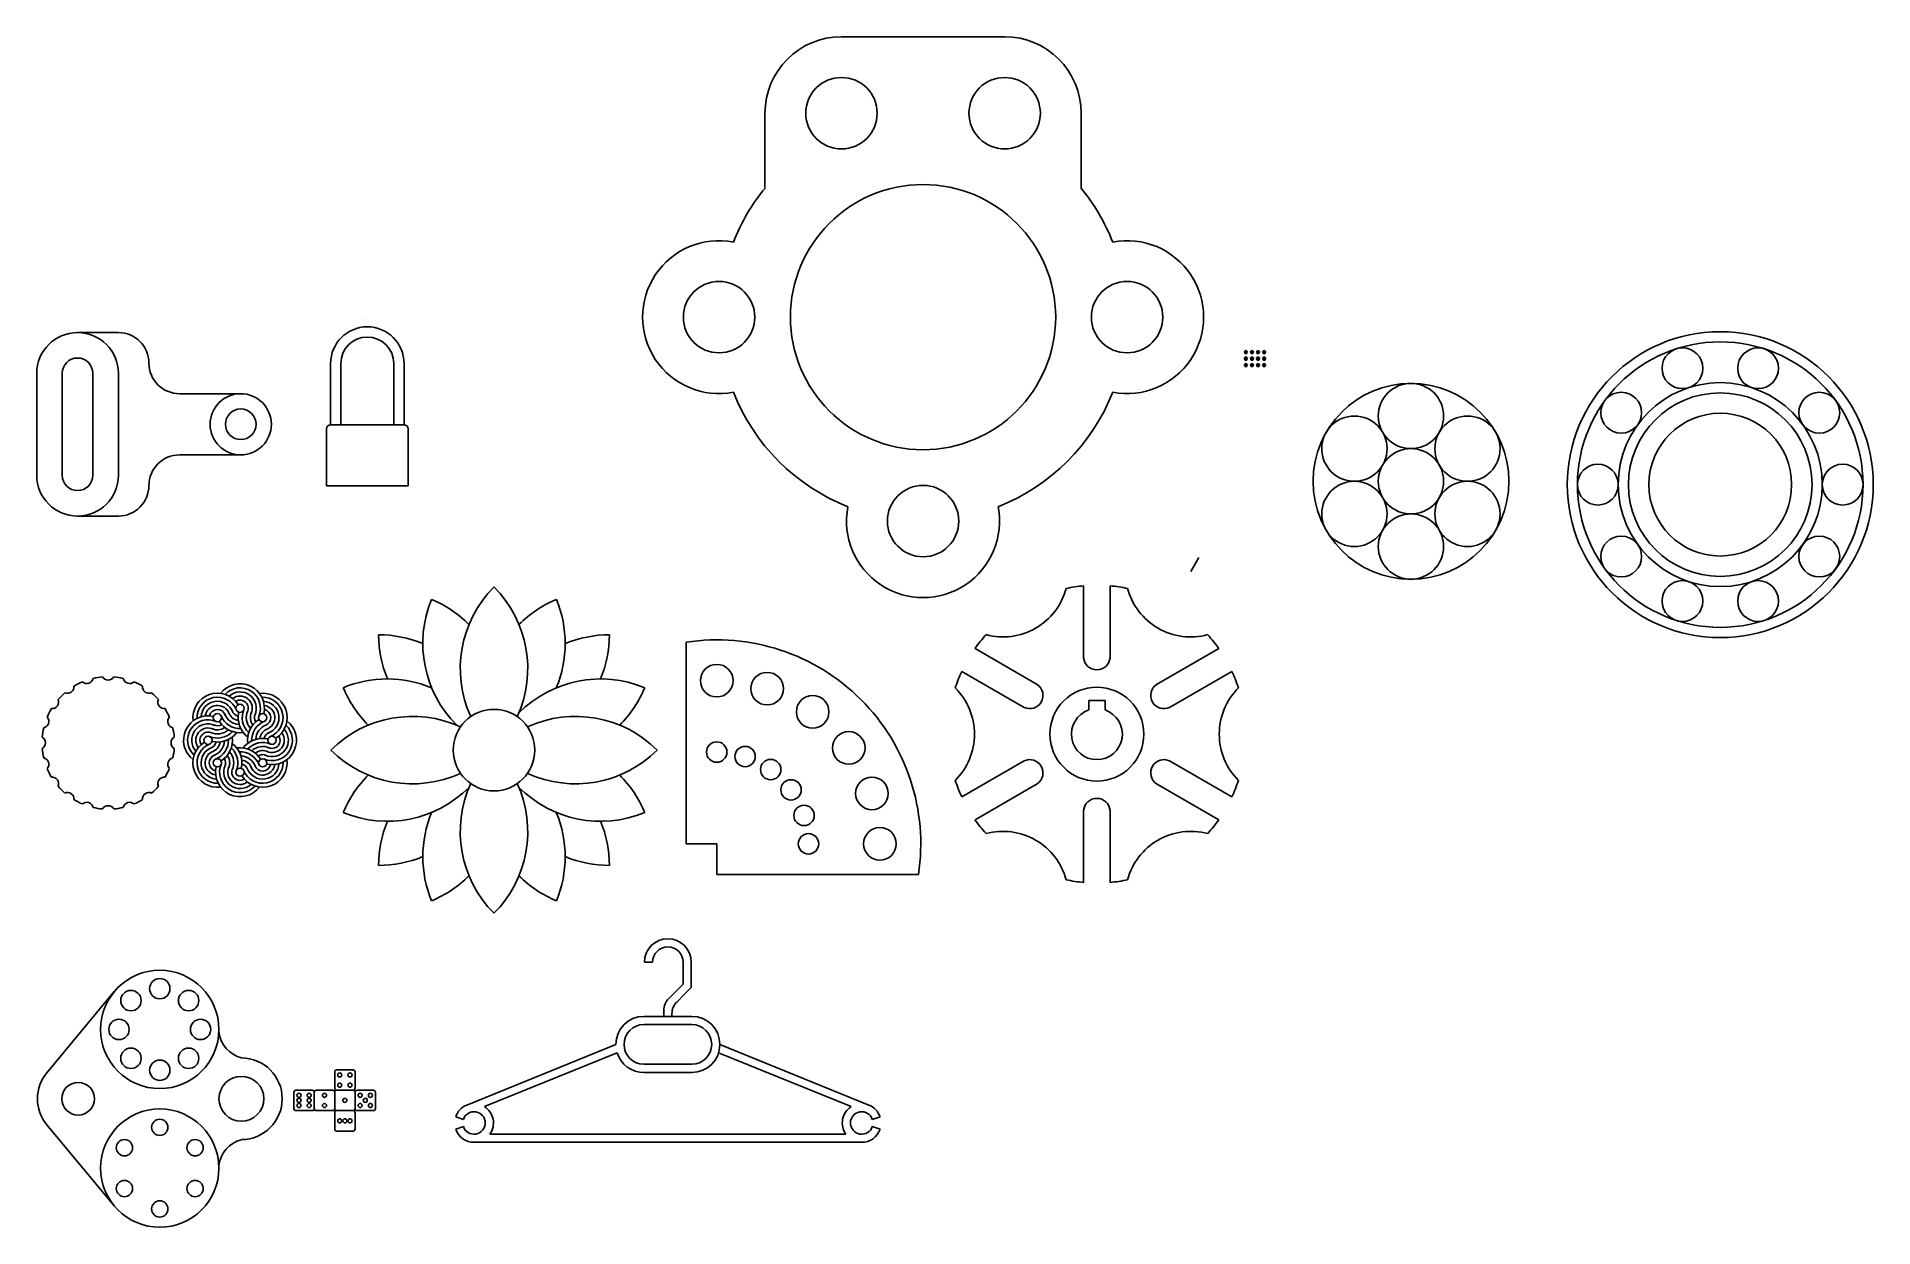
# Model space of a CAD drawing. Header units: millimetres. Extents: x 3080 to 3980, y 1210 to 1793.
import ezdxf

# ---------------------------------------------------------------- set-up
doc = ezdxf.new("R2010")
doc.units = ezdxf.units.MM
doc.layers.add('도면층1', color=81, linetype='Continuous', plot=False)
doc.layers.add('도면층2', color=10, linetype='Continuous')

msp = doc.modelspace()

# ---------------------------------------------------------------- linework, layer by layer
for p, q in [((3514.3, 1793.46), (3474.3, 1793.46)), ((3474.3, 1793.46), (3554.3, 1793.46)), ((3436.8, 1755.96), (3436.8, 1719.59)), ((3591.8, 1755.96), (3591.8, 1719.59)), ((3099.85, 1648.42), (3119.85, 1648.42)), ((3223.89, 1603.22), (3223.89, 1633.22)), ((3228.89, 1603.22), (3228.89, 1633.22)), ((3254.89, 1603.22), (3254.89, 1633.22)), ((3259.89, 1603.22), (3259.89, 1633.22)), ((3079.85, 1628.42), (3079.85, 1578.42)), ((3092.35, 1628.42), (3092.35, 1578.42)), ((3107.35, 1628.42), (3107.35, 1578.42)), ((3119.85, 1628.42), (3119.85, 1578.42)), ((3179.85, 1618.42), (3149.85, 1618.42)), ((3259.89, 1603.22), (3223.89, 1603.22)), ((3221.89, 1601.22), (3221.89, 1573.22)), ((3261.89, 1573.22), (3261.89, 1601.22)), ((3179.85, 1588.42), (3149.85, 1588.42)), ((3134.85, 1573.42), (3134.85, 1573.42)), ((3221.89, 1573.22), (3261.89, 1573.22)), ((3099.85, 1558.42), (3119.85, 1558.42)), ((3593.02, 1488.94), (3593.02, 1524.2)), ((3605.97, 1488.94), (3605.97, 1524.2)), ((3398.16, 1397.71), (3398.16, 1496.58)), ((3570.31, 1475.82), (3539.76, 1493.46)), ((3628.68, 1475.82), (3659.23, 1493.46)), ((3563.83, 1464.6), (3533.29, 1482.24)), ((3635.16, 1464.6), (3665.7, 1482.24)), ((3595.49, 1463.99), (3595.49, 1467.99)), ((3595.49, 1467.99), (3603.49, 1467.99)), ((3603.49, 1467.99), (3603.49, 1463.33)), ((3595.49, 1463.33), (3595.49, 1463.99)), ((3563.83, 1438.38), (3533.29, 1420.74)), ((3635.16, 1438.38), (3665.7, 1420.74)), ((3570.31, 1427.16), (3539.76, 1409.53)), ((3628.68, 1427.16), (3659.23, 1409.53)), ((3593.02, 1414.05), (3593.02, 1378.78)), ((3605.97, 1414.05), (3605.97, 1378.78)), ((3398.16, 1397.71), (3413.16, 1397.71)), ((3413.16, 1397.71), (3413.16, 1382.71)), ((3413.16, 1382.71), (3512.03, 1382.71)), ((3381.71, 1339.66), (3377.71, 1339.66)), ((3396.71, 1339.66), (3396.71, 1328.92)), ((3400.71, 1339.66), (3400.71, 1332.92)), ((3400.71, 1332.92), (3400.71, 1327.26)), ((3084.8, 1285.48), (3117.88, 1325.23)), ((3389.55, 1321.76), (3394.86, 1327.08)), ((3393.55, 1320.11), (3397.69, 1324.25)), ((3394.86, 1327.08), (3396.71, 1328.92)), ((3397.69, 1324.25), (3400.71, 1327.26)), ((3387.21, 1313.09), (3387.21, 1316.11)), ((3391.21, 1313.09), (3391.21, 1314.45)), ((3377.46, 1313.09), (3400.96, 1313.09)), ((3377.46, 1309.09), (3400.96, 1309.09)), ((3363.71, 1299.34), (3290.63, 1269.64)), ((3414.71, 1299.34), (3487.78, 1269.64)), ((3364.32, 1295.28), (3299.31, 1268.85)), ((3377.46, 1289.59), (3400.96, 1289.59)), ((3414.09, 1295.28), (3479.1, 1268.85)), ((3225.89, 1285.88), (3225.89, 1277.88)), ((3234.89, 1286.88), (3226.89, 1286.88)), ((3235.89, 1277.88), (3235.89, 1285.88)), ((3377.46, 1285.59), (3400.96, 1285.59)), ((3205.89, 1267.88), (3205.89, 1275.88)), ((3206.89, 1276.88), (3214.89, 1276.88)), ((3215.89, 1275.88), (3215.89, 1267.88)), ((3224.89, 1276.88), (3216.89, 1276.88)), ((3225.89, 1267.88), (3225.89, 1275.88)), ((3226.89, 1276.88), (3234.89, 1276.88)), ((3235.89, 1275.88), (3235.89, 1267.88)), ((3244.89, 1276.88), (3236.89, 1276.88)), ((3245.89, 1267.88), (3245.89, 1275.88)), ((3214.89, 1266.88), (3206.89, 1266.88)), ((3216.89, 1266.88), (3224.89, 1266.88)), ((3225.89, 1257.88), (3225.89, 1265.88)), ((3234.89, 1266.88), (3226.89, 1266.88)), ((3235.89, 1265.88), (3235.89, 1257.88)), ((3236.89, 1266.88), (3244.89, 1266.88)), ((3285.2, 1263.86), (3288.99, 1262.59)), ((3489.42, 1262.59), (3493.21, 1263.86)), ((3084.8, 1259.89), (3117.88, 1220.14)), ((3234.89, 1256.88), (3226.89, 1256.88)), ((3285.2, 1257.83), (3288.99, 1259.1)), ((3294.21, 1251.34), (3484.21, 1251.34)), ((3301.95, 1255.34), (3476.46, 1255.34)), ((3489.42, 1259.1), (3493.21, 1257.83))]:
    msp.add_line(p, q)
for centre, radius in [((3474.3, 1755.96), 17.5), ((3554.3, 1755.96), 17.5), ((3514.3, 1655.96), 65), ((3414.3, 1655.96), 17.5), ((3614.3, 1655.96), 17.5), ((3905.06, 1573.83), 75), ((3905.06, 1573.83), 70), ((3886.52, 1630.89), 10), ((3923.6, 1630.89), 10), ((3753.44, 1575.47), 48), ((3753.44, 1607.47), 16), ((3905.06, 1573.83), 50), ((3179.85, 1603.42), 15), ((3856.52, 1609.09), 10), ((3905.06, 1573.83), 45), ((3953.6, 1609.09), 10), ((3179.85, 1603.42), 7.5), ((3725.73, 1591.47), 16), ((3781.16, 1591.47), 16), ((3905.06, 1573.83), 35), ((3753.44, 1575.47), 16), ((3725.73, 1559.47), 16), ((3781.16, 1559.47), 16), ((3845.06, 1573.83), 10), ((3965.06, 1573.83), 10), ((3514.3, 1555.96), 17.5), ((3753.44, 1543.47), 16), ((3856.52, 1538.56), 10), ((3953.6, 1538.56), 10), ((3886.52, 1516.76), 10), ((3923.6, 1516.76), 10), ((3413.16, 1477.71), 8), ((3437.88, 1473.79), 8), ((3460.19, 1462.43), 8), ((3599.49, 1451.49), 23), ((3168.42, 1459.59), 2.01), ((3179.5, 1464.18), 2.01), ((3190.59, 1459.59), 2.01), ((3303.98, 1443.65), 20), ((3163.82, 1448.5), 2.01), ((3195.18, 1448.5), 2.01), ((3477.88, 1444.73), 8), ((3413.16, 1442.71), 5), ((3427.07, 1440.51), 5), ((3168.42, 1437.42), 2.01), ((3179.5, 1432.82), 2.01), ((3190.59, 1437.42), 2.01), ((3439.61, 1434.12), 5), ((3449.57, 1424.16), 5), ((3489.25, 1422.43), 8), ((3455.96, 1411.62), 5), ((3493.16, 1397.71), 8), ((3458.16, 1397.71), 5), ((3140.17, 1306.69), 29), ((3126.03, 1320.83), 5), ((3140.17, 1326.69), 5), ((3154.31, 1320.83), 5), ((3120.17, 1306.69), 5), ((3160.17, 1306.69), 5), ((3126.03, 1292.54), 5), ((3154.31, 1292.54), 5), ((3140.17, 1286.69), 5), ((3100.17, 1272.69), 8), ((3100.17, 1272.69), 8), ((3180.17, 1272.69), 11), ((3180.17, 1272.69), 11), ((3228.39, 1284.38), 1), ((3228.39, 1279.38), 1), ((3233.39, 1284.38), 1), ((3233.39, 1279.38), 1), ((3208.39, 1274.38), 1), ((3208.39, 1271.88), 1), ((3208.39, 1269.38), 1), ((3213.39, 1274.38), 1), ((3213.39, 1271.88), 1), ((3213.39, 1269.38), 1), ((3220.89, 1274.38), 1), ((3220.89, 1269.38), 1), ((3230.89, 1271.88), 1), ((3238.39, 1274.38), 1), ((3238.39, 1269.38), 1), ((3240.89, 1271.88), 1), ((3243.39, 1274.38), 1), ((3243.39, 1269.38), 1), ((3140.17, 1238.69), 29), ((3140.17, 1258.69), 4), ((3228.39, 1261.88), 1), ((3230.89, 1261.88), 1), ((3233.39, 1261.88), 1), ((3122.85, 1248.69), 4), ((3157.49, 1248.69), 4), ((3122.85, 1228.69), 4), ((3157.49, 1228.69), 4), ((3140.17, 1218.69), 4)]:
    msp.add_circle(centre, radius)
for centre, radius, start, end in [((3474.3, 1755.96), 37.5, 90, 180), ((3554.3, 1755.96), 37.5, 0, 90), ((3514.3, 1655.96), 100, 140.61228, 158.38615), ((3514.3, 1655.96), 100, 21.61385, 39.38772), ((3414.3, 1655.96), 37.5, 79.19308, 280.80692), ((3614.3, 1655.96), 37.5, 259.19308, 100.80692), ((3099.85, 1628.42), 20, 0, 180), ((3119.85, 1633.42), 15, 0, 90), ((3241.89, 1633.22), 18, 0, 180), ((3241.89, 1633.22), 13, 0, 180), ((3672.57, 1639.92), 1.12, 213.43495, 266.56505), ((3671.57, 1638.19), 1.12, 33.43495, 86.56505), ((3671.57, 1639.42), 1.12, 273.43495, 326.56505), ((3672.57, 1637.69), 1.12, 93.43495, 146.56505), ((3673.5, 1639.3), 1.12, 153.43495, 206.56505), ((3673.5, 1638.3), 1.12, 153.43495, 206.56505), ((3671.5, 1639.3), 1.12, 333.43495, 26.56505), ((3673.43, 1638.19), 1.12, 93.43495, 146.56505), ((3672.43, 1639.92), 1.12, 273.43495, 326.56505), ((3671.5, 1638.3), 1.12, 333.43495, 26.56505), ((3672.43, 1637.69), 1.12, 33.43495, 86.56505), ((3673.43, 1639.42), 1.12, 213.43495, 266.56505), ((3675.57, 1639.92), 1.12, 213.43495, 266.56505), ((3674.57, 1638.19), 1.12, 33.43495, 86.56505), ((3674.57, 1639.42), 1.12, 273.43495, 326.56505), ((3675.57, 1637.69), 1.12, 93.43495, 146.56505), ((3676.5, 1639.3), 1.12, 153.43495, 206.56505), ((3676.5, 1638.3), 1.12, 153.43495, 206.56505), ((3674.5, 1639.3), 1.12, 333.43495, 26.56505), ((3676.43, 1638.19), 1.12, 93.43495, 146.56505), ((3675.43, 1639.92), 1.12, 273.43495, 326.56505), ((3674.5, 1638.3), 1.12, 333.43495, 26.56505), ((3675.43, 1637.69), 1.12, 33.43495, 86.56505), ((3676.43, 1639.42), 1.12, 213.43495, 266.56505), ((3678.57, 1639.92), 1.12, 213.43495, 266.56505), ((3677.57, 1638.19), 1.12, 33.43495, 86.56505), ((3677.57, 1639.42), 1.12, 273.43495, 326.56505), ((3678.57, 1637.69), 1.12, 93.43495, 146.56505), ((3679.5, 1639.3), 1.12, 153.43495, 206.56505), ((3679.5, 1638.3), 1.12, 153.43495, 206.56505), ((3677.5, 1639.3), 1.12, 333.43495, 26.56505), ((3679.43, 1638.19), 1.12, 93.43495, 146.56505), ((3678.43, 1639.92), 1.12, 273.43495, 326.56505), ((3677.5, 1638.3), 1.12, 333.43495, 26.56505), ((3678.43, 1637.69), 1.12, 33.43495, 86.56505), ((3679.43, 1639.42), 1.12, 213.43495, 266.56505), ((3681.57, 1639.92), 1.12, 213.43495, 266.56505), ((3680.57, 1638.19), 1.12, 33.43495, 86.56505), ((3680.57, 1639.42), 1.12, 273.43495, 326.56505), ((3681.57, 1637.69), 1.12, 93.43495, 146.56505), ((3682.5, 1639.3), 1.12, 153.43495, 206.56505), ((3682.5, 1638.3), 1.12, 153.43495, 206.56505), ((3680.5, 1639.3), 1.12, 333.43495, 26.56505), ((3682.43, 1638.19), 1.12, 93.43495, 146.56505), ((3681.43, 1639.92), 1.12, 273.43495, 326.56505), ((3680.5, 1638.3), 1.12, 333.43495, 26.56505), ((3681.43, 1637.69), 1.12, 33.43495, 86.56505), ((3682.43, 1639.42), 1.12, 213.43495, 266.56505), ((3099.85, 1628.42), 7.5, 0, 180), ((3149.85, 1633.42), 15, 180, 270), ((3672.57, 1636.72), 1.12, 213.43495, 266.56505), ((3671.57, 1634.99), 1.12, 33.43495, 86.56505), ((3671.57, 1636.22), 1.12, 273.43495, 326.56505), ((3672.57, 1634.49), 1.12, 93.43495, 146.56505), ((3672.57, 1633.52), 1.12, 213.43495, 266.56505), ((3671.57, 1631.79), 1.12, 33.43495, 86.56505), ((3671.57, 1633.02), 1.12, 273.43495, 326.56505), ((3672.57, 1631.29), 1.12, 93.43495, 146.56505), ((3673.5, 1636.1), 1.12, 153.43495, 206.56505), ((3673.5, 1635.1), 1.12, 153.43495, 206.56505), ((3673.5, 1632.9), 1.12, 153.43495, 206.56505), ((3673.5, 1631.9), 1.12, 153.43495, 206.56505), ((3671.5, 1636.1), 1.12, 333.43495, 26.56505), ((3673.43, 1634.99), 1.12, 93.43495, 146.56505), ((3672.43, 1636.72), 1.12, 273.43495, 326.56505), ((3671.5, 1635.1), 1.12, 333.43495, 26.56505), ((3672.43, 1634.49), 1.12, 33.43495, 86.56505), ((3673.43, 1636.22), 1.12, 213.43495, 266.56505), ((3671.5, 1632.9), 1.12, 333.43495, 26.56505), ((3673.43, 1631.79), 1.12, 93.43495, 146.56505), ((3672.43, 1633.52), 1.12, 273.43495, 326.56505), ((3671.5, 1631.9), 1.12, 333.43495, 26.56505), ((3672.43, 1631.29), 1.12, 33.43495, 86.56505), ((3673.43, 1633.02), 1.12, 213.43495, 266.56505), ((3675.57, 1636.72), 1.12, 213.43495, 266.56505), ((3674.57, 1634.99), 1.12, 33.43495, 86.56505), ((3674.57, 1636.22), 1.12, 273.43495, 326.56505), ((3675.57, 1634.49), 1.12, 93.43495, 146.56505), ((3675.57, 1633.52), 1.12, 213.43495, 266.56505), ((3674.57, 1631.79), 1.12, 33.43495, 86.56505), ((3674.57, 1633.02), 1.12, 273.43495, 326.56505), ((3675.57, 1631.29), 1.12, 93.43495, 146.56505), ((3676.5, 1636.1), 1.12, 153.43495, 206.56505), ((3676.5, 1635.1), 1.12, 153.43495, 206.56505), ((3676.5, 1632.9), 1.12, 153.43495, 206.56505), ((3676.5, 1631.9), 1.12, 153.43495, 206.56505), ((3674.5, 1636.1), 1.12, 333.43495, 26.56505), ((3676.43, 1634.99), 1.12, 93.43495, 146.56505), ((3675.43, 1636.72), 1.12, 273.43495, 326.56505), ((3674.5, 1635.1), 1.12, 333.43495, 26.56505), ((3675.43, 1634.49), 1.12, 33.43495, 86.56505), ((3676.43, 1636.22), 1.12, 213.43495, 266.56505), ((3674.5, 1632.9), 1.12, 333.43495, 26.56505), ((3676.43, 1631.79), 1.12, 93.43495, 146.56505), ((3675.43, 1633.52), 1.12, 273.43495, 326.56505), ((3674.5, 1631.9), 1.12, 333.43495, 26.56505), ((3675.43, 1631.29), 1.12, 33.43495, 86.56505), ((3676.43, 1633.02), 1.12, 213.43495, 266.56505), ((3678.57, 1636.72), 1.12, 213.43495, 266.56505), ((3677.57, 1634.99), 1.12, 33.43495, 86.56505), ((3677.57, 1636.22), 1.12, 273.43495, 326.56505), ((3678.57, 1634.49), 1.12, 93.43495, 146.56505), ((3678.57, 1633.52), 1.12, 213.43495, 266.56505), ((3677.57, 1631.79), 1.12, 33.43495, 86.56505), ((3677.57, 1633.02), 1.12, 273.43495, 326.56505), ((3678.57, 1631.29), 1.12, 93.43495, 146.56505), ((3679.5, 1636.1), 1.12, 153.43495, 206.56505), ((3679.5, 1635.1), 1.12, 153.43495, 206.56505), ((3679.5, 1632.9), 1.12, 153.43495, 206.56505), ((3679.5, 1631.9), 1.12, 153.43495, 206.56505), ((3677.5, 1636.1), 1.12, 333.43495, 26.56505), ((3679.43, 1634.99), 1.12, 93.43495, 146.56505), ((3678.43, 1636.72), 1.12, 273.43495, 326.56505), ((3677.5, 1635.1), 1.12, 333.43495, 26.56505), ((3678.43, 1634.49), 1.12, 33.43495, 86.56505), ((3679.43, 1636.22), 1.12, 213.43495, 266.56505), ((3677.5, 1632.9), 1.12, 333.43495, 26.56505), ((3679.43, 1631.79), 1.12, 93.43495, 146.56505), ((3678.43, 1633.52), 1.12, 273.43495, 326.56505), ((3677.5, 1631.9), 1.12, 333.43495, 26.56505), ((3678.43, 1631.29), 1.12, 33.43495, 86.56505), ((3679.43, 1633.02), 1.12, 213.43495, 266.56505), ((3681.57, 1636.72), 1.12, 213.43495, 266.56505), ((3680.57, 1634.99), 1.12, 33.43495, 86.56505), ((3680.57, 1636.22), 1.12, 273.43495, 326.56505), ((3681.57, 1634.49), 1.12, 93.43495, 146.56505), ((3681.57, 1633.52), 1.12, 213.43495, 266.56505), ((3680.57, 1631.79), 1.12, 33.43495, 86.56505), ((3680.57, 1633.02), 1.12, 273.43495, 326.56505), ((3681.57, 1631.29), 1.12, 93.43495, 146.56505), ((3682.5, 1636.1), 1.12, 153.43495, 206.56505), ((3682.5, 1635.1), 1.12, 153.43495, 206.56505), ((3682.5, 1632.9), 1.12, 153.43495, 206.56505), ((3682.5, 1631.9), 1.12, 153.43495, 206.56505), ((3680.5, 1636.1), 1.12, 333.43495, 26.56505), ((3682.43, 1634.99), 1.12, 93.43495, 146.56505), ((3681.43, 1636.72), 1.12, 273.43495, 326.56505), ((3680.5, 1635.1), 1.12, 333.43495, 26.56505), ((3681.43, 1634.49), 1.12, 33.43495, 86.56505), ((3682.43, 1636.22), 1.12, 213.43495, 266.56505), ((3680.5, 1632.9), 1.12, 333.43495, 26.56505), ((3682.43, 1631.79), 1.12, 93.43495, 146.56505), ((3681.43, 1633.52), 1.12, 273.43495, 326.56505), ((3680.5, 1631.9), 1.12, 333.43495, 26.56505), ((3681.43, 1631.29), 1.12, 33.43495, 86.56505), ((3682.43, 1633.02), 1.12, 213.43495, 266.56505), ((3514.3, 1655.96), 100, 201.61385, 248.38615), ((3514.3, 1655.96), 100, 291.61385, 338.38615), ((3223.89, 1601.22), 2, 90, 180), ((3259.89, 1601.22), 2, 0, 90), ((3149.85, 1573.42), 15, 90, 180), ((3099.85, 1578.42), 20, 180, 0), ((3099.85, 1578.42), 7.5, 180, 0), ((3119.85, 1573.42), 15, 270, 0), ((3514.3, 1555.96), 37.5, 169.19308, 10.80692), ((3344.09, 1483.65), 56.64, 135.07507, 204.58778), ((3263.88, 1483.65), 56.64, 335.41222, 44.92493), ((3553.49, 1531.17), 32, 254.93887, 345.06113), ((3599.49, 1451.49), 73, 95.08968, 101.92298), ((3599.49, 1451.49), 73, 78.07702, 84.91032), ((3645.49, 1531.17), 32, 194.93887, 285.06113), ((3325.73, 1495.96), 56.64, 157.57507, 225.07507), ((3251.62, 1465.26), 56.64, 44.92493, 67.42493), ((3356.34, 1465.26), 56.64, 112.57507, 135.07507), ((3282.24, 1495.96), 56.64, 337.42493, 22.42493), ((3304.06, 1500.3), 56.64, 180.07507, 202.57507), ((3247.34, 1443.58), 56.64, 67.42493, 89.92493), ((3360.63, 1443.58), 56.64, 90.07507, 112.57507), ((3303.91, 1500.3), 56.64, 337.42493, 359.92493), ((3413.16, 1397.71), 100, 351.37307, 98.62693), ((3599.49, 1451.49), 73, 138.07702, 144.91032), ((3599.49, 1451.49), 73, 35.08968, 41.92298), ((3599.49, 1489.49), 6.5, 184.90629, 355.09371), ((3114.9, 1447.19), 32.5, 112.87355, 121.12645), ((3114.9, 1447.19), 32.5, 112.87355, 121.12645), ((3114.9, 1447.19), 32.5, 112.87355, 121.12645), ((3114.9, 1447.19), 32.5, 112.87355, 121.12645), ((3114.9, 1447.19), 32.5, 112.87355, 121.12645), ((3114.9, 1447.19), 32.5, 112.87355, 121.12645), ((3114.9, 1447.19), 32.5, 112.87355, 121.12645), ((3114.9, 1447.19), 32.5, 112.87355, 121.12645), ((3114.9, 1447.19), 32.5, 112.87355, 121.12645), ((3114.9, 1447.19), 32.5, 112.87355, 121.12645), ((3114.9, 1447.19), 32.5, 112.87355, 121.12645), ((3114.9, 1447.19), 32.5, 112.87355, 121.12645), ((3114.9, 1447.19), 32.5, 112.87355, 121.12645), ((3114.9, 1447.19), 32.5, 112.87355, 121.12645), ((3114.9, 1447.19), 32.5, 112.87355, 121.12645), ((3114.9, 1447.19), 32.5, 112.87355, 121.12645), ((3114.9, 1447.19), 32.5, 112.87355, 121.12645), ((3114.9, 1447.19), 32.5, 112.87355, 121.12645), ((3114.9, 1447.19), 32.5, 112.87355, 121.12645), ((3114.9, 1447.19), 32.5, 112.87355, 121.12645), ((3104.4, 1479.53), 3.2, 228.36247, 347.63753), ((3114.9, 1447.19), 32.5, 94.87355, 103.12645), ((3114.9, 1447.19), 32.5, 94.87355, 103.12645), ((3114.9, 1447.19), 32.5, 94.87355, 103.12645), ((3114.9, 1447.19), 32.5, 94.87355, 103.12645), ((3114.9, 1447.19), 32.5, 94.87355, 103.12645), ((3114.9, 1447.19), 32.5, 94.87355, 103.12645), ((3114.9, 1447.19), 32.5, 94.87355, 103.12645), ((3114.9, 1447.19), 32.5, 94.87355, 103.12645), ((3114.9, 1447.19), 32.5, 94.87355, 103.12645), ((3114.9, 1447.19), 32.5, 94.87355, 103.12645), ((3114.9, 1447.19), 32.5, 94.87355, 103.12645), ((3114.9, 1447.19), 32.5, 94.87355, 103.12645), ((3114.9, 1447.19), 32.5, 94.87355, 103.12645), ((3114.9, 1447.19), 32.5, 94.87355, 103.12645), ((3114.9, 1447.19), 32.5, 94.87355, 103.12645), ((3114.9, 1447.19), 32.5, 94.87355, 103.12645), ((3114.9, 1447.19), 32.5, 94.87355, 103.12645), ((3114.9, 1447.19), 32.5, 94.87355, 103.12645), ((3114.9, 1447.19), 32.5, 94.87355, 103.12645), ((3114.9, 1481.19), 3.2, 210.36247, 329.63753), ((3114.9, 1447.19), 32.5, 76.87355, 85.12645), ((3114.9, 1447.19), 32.5, 76.87355, 85.12645), ((3114.9, 1447.19), 32.5, 76.87355, 85.12645), ((3114.9, 1447.19), 32.5, 76.87355, 85.12645), ((3114.9, 1447.19), 32.5, 76.87355, 85.12645), ((3114.9, 1447.19), 32.5, 76.87355, 85.12645), ((3114.9, 1447.19), 32.5, 76.87355, 85.12645), ((3114.9, 1447.19), 32.5, 76.87355, 85.12645), ((3114.9, 1447.19), 32.5, 76.87355, 85.12645), ((3114.9, 1447.19), 32.5, 76.87355, 85.12645), ((3114.9, 1447.19), 32.5, 76.87355, 85.12645), ((3114.9, 1447.19), 32.5, 76.87355, 85.12645), ((3114.9, 1447.19), 32.5, 76.87355, 85.12645), ((3114.9, 1447.19), 32.5, 76.87355, 85.12645), ((3114.9, 1447.19), 32.5, 76.87355, 85.12645), ((3114.9, 1447.19), 32.5, 76.87355, 85.12645), ((3114.9, 1447.19), 32.5, 76.87355, 85.12645), ((3114.9, 1447.19), 32.5, 76.87355, 85.12645), ((3114.9, 1447.19), 32.5, 76.87355, 85.12645), ((3125.41, 1479.53), 3.2, 192.36247, 311.63753), ((3114.9, 1447.19), 32.5, 58.87355, 67.12645), ((3114.9, 1447.19), 32.5, 58.87355, 67.12645), ((3114.9, 1447.19), 32.5, 58.87355, 67.12645), ((3114.9, 1447.19), 32.5, 58.87355, 67.12645), ((3114.9, 1447.19), 32.5, 58.87355, 67.12645), ((3114.9, 1447.19), 32.5, 58.87355, 67.12645), ((3114.9, 1447.19), 32.5, 58.87355, 67.12645), ((3114.9, 1447.19), 32.5, 58.87355, 67.12645), ((3114.9, 1447.19), 32.5, 58.87355, 67.12645), ((3114.9, 1447.19), 32.5, 58.87355, 67.12645), ((3114.9, 1447.19), 32.5, 58.87355, 67.12645), ((3114.9, 1447.19), 32.5, 58.87355, 67.12645), ((3114.9, 1447.19), 32.5, 58.87355, 67.12645), ((3114.9, 1447.19), 32.5, 58.87355, 67.12645), ((3114.9, 1447.19), 32.5, 58.87355, 67.12645), ((3114.9, 1447.19), 32.5, 58.87355, 67.12645), ((3114.9, 1447.19), 32.5, 58.87355, 67.12645), ((3114.9, 1447.19), 32.5, 58.87355, 67.12645), ((3114.9, 1447.19), 32.5, 58.87355, 67.12645), ((3114.9, 1447.19), 32.5, 58.87355, 67.12645), ((3251.68, 1421.91), 56.64, 67.42493, 112.42493), ((3356.29, 1421.91), 56.64, 67.57507, 135.07507), ((3599.49, 1451.49), 73, 155.08968, 161.92298), ((3599.49, 1451.49), 73, 18.07702, 24.91032), ((3087.4, 1467.18), 3.2, 264.36247, 23.63753), ((3114.9, 1447.19), 32.5, 130.87355, 139.12645), ((3114.9, 1447.19), 32.5, 130.87355, 139.12645), ((3114.9, 1447.19), 32.5, 130.87355, 139.12645), ((3114.9, 1447.19), 32.5, 130.87355, 139.12645), ((3114.9, 1447.19), 32.5, 130.87355, 139.12645), ((3114.9, 1447.19), 32.5, 130.87355, 139.12645), ((3114.9, 1447.19), 32.5, 130.87355, 139.12645), ((3114.9, 1447.19), 32.5, 130.87355, 139.12645), ((3114.9, 1447.19), 32.5, 130.87355, 139.12645), ((3114.9, 1447.19), 32.5, 130.87355, 139.12645), ((3114.9, 1447.19), 32.5, 130.87355, 139.12645), ((3114.9, 1447.19), 32.5, 130.87355, 139.12645), ((3114.9, 1447.19), 32.5, 130.87355, 139.12645), ((3114.9, 1447.19), 32.5, 130.87355, 139.12645), ((3114.9, 1447.19), 32.5, 130.87355, 139.12645), ((3114.9, 1447.19), 32.5, 130.87355, 139.12645), ((3114.9, 1447.19), 32.5, 130.87355, 139.12645), ((3114.9, 1447.19), 32.5, 130.87355, 139.12645), ((3114.9, 1447.19), 32.5, 130.87355, 139.12645), ((3114.9, 1447.19), 32.5, 130.87355, 139.12645), ((3094.92, 1474.7), 3.2, 246.36247, 5.63753), ((3134.89, 1474.7), 3.2, 174.36247, 293.63753), ((3114.9, 1447.19), 32.5, 40.87355, 49.12645), ((3114.9, 1447.19), 32.5, 40.87355, 49.12645), ((3114.9, 1447.19), 32.5, 40.87355, 49.12645), ((3114.9, 1447.19), 32.5, 40.87355, 49.12645), ((3114.9, 1447.19), 32.5, 40.87355, 49.12645), ((3114.9, 1447.19), 32.5, 40.87355, 49.12645), ((3114.9, 1447.19), 32.5, 40.87355, 49.12645), ((3114.9, 1447.19), 32.5, 40.87355, 49.12645), ((3114.9, 1447.19), 32.5, 40.87355, 49.12645), ((3114.9, 1447.19), 32.5, 40.87355, 49.12645), ((3114.9, 1447.19), 32.5, 40.87355, 49.12645), ((3114.9, 1447.19), 32.5, 40.87355, 49.12645), ((3114.9, 1447.19), 32.5, 40.87355, 49.12645), ((3114.9, 1447.19), 32.5, 40.87355, 49.12645), ((3114.9, 1447.19), 32.5, 40.87355, 49.12645), ((3114.9, 1447.19), 32.5, 40.87355, 49.12645), ((3114.9, 1447.19), 32.5, 40.87355, 49.12645), ((3114.9, 1447.19), 32.5, 40.87355, 49.12645), ((3114.9, 1447.19), 32.5, 40.87355, 49.12645), ((3114.9, 1447.19), 32.5, 40.87355, 49.12645), ((3142.41, 1467.18), 3.2, 156.36247, 275.63753), ((3168.42, 1459.59), 11.99, 32.11179, 187.53022), ((3168.42, 1459.59), 10.01, 21.05685, 182.21746), ((3168.42, 1459.59), 8.01, 20.21851, 177.07803), ((3179.5, 1464.18), 11.99, 347.11179, 142.53022), ((3179.5, 1464.18), 10.01, 336.05685, 137.21746), ((3179.5, 1464.18), 8.01, 335.21851, 132.07803), ((3179.5, 1464.18), 6.01, 334.27401, 127.10882), ((3179.5, 1464.18), 4.01, 332.93911, 122.2762), ((3190.59, 1459.59), 11.99, 302.11179, 97.53022), ((3190.59, 1459.59), 10.01, 291.05685, 92.21746), ((3190.59, 1459.59), 8.01, 290.21851, 87.07803), ((3282.38, 1496.01), 56.64, 202.57507, 225.07507), ((3325.59, 1496.01), 56.64, 314.92493, 337.42493), ((3507.49, 1451.49), 32, 314.93887, 45.06113), ((3566.59, 1470.49), 6.5, 244.90629, 55.09371), ((3632.4, 1470.49), 6.5, 124.90629, 295.09371), ((3691.49, 1451.49), 32, 134.93887, 225.06113), ((3082.57, 1457.7), 3.2, 282.36247, 41.63753), ((3114.9, 1447.19), 32.5, 148.87355, 157.12645), ((3114.9, 1447.19), 32.5, 148.87355, 157.12645), ((3114.9, 1447.19), 32.5, 148.87355, 157.12645), ((3114.9, 1447.19), 32.5, 148.87355, 157.12645), ((3114.9, 1447.19), 32.5, 148.87355, 157.12645), ((3114.9, 1447.19), 32.5, 148.87355, 157.12645), ((3114.9, 1447.19), 32.5, 148.87355, 157.12645), ((3114.9, 1447.19), 32.5, 148.87355, 157.12645), ((3114.9, 1447.19), 32.5, 148.87355, 157.12645), ((3114.9, 1447.19), 32.5, 148.87355, 157.12645), ((3114.9, 1447.19), 32.5, 148.87355, 157.12645), ((3114.9, 1447.19), 32.5, 148.87355, 157.12645), ((3114.9, 1447.19), 32.5, 148.87355, 157.12645), ((3114.9, 1447.19), 32.5, 148.87355, 157.12645), ((3114.9, 1447.19), 32.5, 148.87355, 157.12645), ((3114.9, 1447.19), 32.5, 148.87355, 157.12645), ((3114.9, 1447.19), 32.5, 148.87355, 157.12645), ((3114.9, 1447.19), 32.5, 148.87355, 157.12645), ((3114.9, 1447.19), 32.5, 148.87355, 157.12645), ((3114.9, 1447.19), 32.5, 148.87355, 157.12645), ((3114.9, 1447.19), 32.5, 22.87355, 31.12645), ((3114.9, 1447.19), 32.5, 22.87355, 31.12645), ((3114.9, 1447.19), 32.5, 22.87355, 31.12645), ((3114.9, 1447.19), 32.5, 22.87355, 31.12645), ((3114.9, 1447.19), 32.5, 22.87355, 31.12645), ((3114.9, 1447.19), 32.5, 22.87355, 31.12645), ((3114.9, 1447.19), 32.5, 22.87355, 31.12645), ((3114.9, 1447.19), 32.5, 22.87355, 31.12645), ((3114.9, 1447.19), 32.5, 22.87355, 31.12645), ((3114.9, 1447.19), 32.5, 22.87355, 31.12645), ((3114.9, 1447.19), 32.5, 22.87355, 31.12645), ((3114.9, 1447.19), 32.5, 22.87355, 31.12645), ((3114.9, 1447.19), 32.5, 22.87355, 31.12645), ((3114.9, 1447.19), 32.5, 22.87355, 31.12645), ((3114.9, 1447.19), 32.5, 22.87355, 31.12645), ((3114.9, 1447.19), 32.5, 22.87355, 31.12645), ((3114.9, 1447.19), 32.5, 22.87355, 31.12645), ((3114.9, 1447.19), 32.5, 22.87355, 31.12645), ((3114.9, 1447.19), 32.5, 22.87355, 31.12645), ((3114.9, 1447.19), 32.5, 22.87355, 31.12645), ((3147.24, 1457.7), 3.2, 138.36247, 257.63753), ((3163.82, 1448.5), 11.99, 77.11179, 232.53022), ((3163.82, 1448.5), 10.01, 66.05685, 227.21746), ((3168.42, 1459.59), 6.01, 19.27401, 172.10882), ((3168.42, 1459.59), 4.01, 17.93911, 167.2762), ((3179.5, 1464.18), 10.01, 201.05685, 272.21746), ((3179.5, 1464.18), 8.01, 200.21851, 267.07803), ((3179.5, 1464.18), 6.01, 199.27401, 262.10882), ((3179.5, 1464.18), 4.01, 197.93911, 257.2762), ((3190.59, 1459.59), 11.99, 167.11179, 232.53022), ((3190.59, 1459.59), 10.01, 156.05685, 227.21746), ((3190.59, 1459.59), 8.01, 155.21851, 222.07803), ((3195.18, 1448.5), 11.99, 122.11179, 187.53022), ((3190.59, 1459.59), 6.01, 154.27401, 217.10882), ((3190.59, 1459.59), 4.01, 152.93911, 212.2762), ((3190.59, 1459.59), 6.01, 289.27401, 82.10882), ((3190.59, 1459.59), 4.01, 287.93911, 77.2762), ((3263.98, 1403.55), 56.64, 65.41222, 134.92493), ((3343.98, 1403.55), 56.64, 45.07507, 114.58778), ((3599.49, 1451.49), 12.5, 108.66292, 71.33708), ((3114.9, 1447.19), 32.5, 166.87355, 175.12645), ((3114.9, 1447.19), 32.5, 166.87355, 175.12645), ((3114.9, 1447.19), 32.5, 166.87355, 175.12645), ((3114.9, 1447.19), 32.5, 166.87355, 175.12645), ((3114.9, 1447.19), 32.5, 166.87355, 175.12645), ((3114.9, 1447.19), 32.5, 166.87355, 175.12645), ((3114.9, 1447.19), 32.5, 166.87355, 175.12645), ((3114.9, 1447.19), 32.5, 166.87355, 175.12645), ((3114.9, 1447.19), 32.5, 166.87355, 175.12645), ((3114.9, 1447.19), 32.5, 166.87355, 175.12645), ((3114.9, 1447.19), 32.5, 166.87355, 175.12645), ((3114.9, 1447.19), 32.5, 166.87355, 175.12645), ((3114.9, 1447.19), 32.5, 166.87355, 175.12645), ((3114.9, 1447.19), 32.5, 166.87355, 175.12645), ((3114.9, 1447.19), 32.5, 166.87355, 175.12645), ((3114.9, 1447.19), 32.5, 166.87355, 175.12645), ((3114.9, 1447.19), 32.5, 166.87355, 175.12645), ((3114.9, 1447.19), 32.5, 166.87355, 175.12645), ((3114.9, 1447.19), 32.5, 166.87355, 175.12645), ((3114.9, 1447.19), 32.5, 166.87355, 175.12645), ((3080.9, 1447.19), 3.2, 300.36247, 59.63753), ((3148.9, 1447.19), 3.2, 120.36247, 239.63753), ((3114.9, 1447.19), 32.5, 4.87355, 13.12645), ((3114.9, 1447.19), 32.5, 4.87355, 13.12645), ((3114.9, 1447.19), 32.5, 4.87355, 13.12645), ((3114.9, 1447.19), 32.5, 4.87355, 13.12645), ((3114.9, 1447.19), 32.5, 4.87355, 13.12645), ((3114.9, 1447.19), 32.5, 4.87355, 13.12645), ((3114.9, 1447.19), 32.5, 4.87355, 13.12645), ((3114.9, 1447.19), 32.5, 4.87355, 13.12645), ((3114.9, 1447.19), 32.5, 4.87355, 13.12645), ((3114.9, 1447.19), 32.5, 4.87355, 13.12645), ((3114.9, 1447.19), 32.5, 4.87355, 13.12645), ((3114.9, 1447.19), 32.5, 4.87355, 13.12645), ((3114.9, 1447.19), 32.5, 4.87355, 13.12645), ((3114.9, 1447.19), 32.5, 4.87355, 13.12645), ((3114.9, 1447.19), 32.5, 4.87355, 13.12645), ((3114.9, 1447.19), 32.5, 4.87355, 13.12645), ((3114.9, 1447.19), 32.5, 4.87355, 13.12645), ((3114.9, 1447.19), 32.5, 4.87355, 13.12645), ((3114.9, 1447.19), 32.5, 4.87355, 13.12645), ((3114.9, 1447.19), 32.5, 4.87355, 13.12645), ((3163.82, 1448.5), 8.01, 65.21851, 222.07803), ((3163.82, 1448.5), 6.01, 64.27401, 217.10882), ((3163.82, 1448.5), 4.01, 62.93911, 212.2762), ((3168.42, 1459.59), 10.01, 246.05685, 317.21746), ((3168.42, 1459.59), 8.01, 245.21851, 312.07803), ((3168.42, 1459.59), 11.99, 257.11179, 322.53022), ((3168.42, 1459.59), 6.01, 244.27401, 307.10882), ((3168.42, 1459.59), 4.01, 242.93911, 302.2762), ((3179.5, 1464.18), 11.99, 212.11179, 277.53022), ((3163.82, 1448.5), 11.99, 302.11179, 7.53022), ((3190.59, 1437.42), 11.99, 77.11179, 142.53022), ((3195.18, 1448.5), 10.01, 111.05685, 182.21746), ((3195.18, 1448.5), 8.01, 110.21851, 177.07803), ((3195.18, 1448.5), 6.01, 109.27401, 172.10882), ((3195.18, 1448.5), 10.01, 246.05685, 47.21746), ((3195.18, 1448.5), 4.01, 107.93911, 167.2762), ((3195.18, 1448.5), 8.01, 245.21851, 42.07803), ((3195.18, 1448.5), 11.99, 257.11179, 52.53022), ((3195.18, 1448.5), 6.01, 244.27401, 37.10882), ((3195.18, 1448.5), 4.01, 242.93911, 32.2762), ((3114.9, 1447.19), 32.5, 184.87355, 193.12645), ((3114.9, 1447.19), 32.5, 184.87355, 193.12645), ((3114.9, 1447.19), 32.5, 184.87355, 193.12645), ((3114.9, 1447.19), 32.5, 184.87355, 193.12645), ((3114.9, 1447.19), 32.5, 184.87355, 193.12645), ((3114.9, 1447.19), 32.5, 184.87355, 193.12645), ((3114.9, 1447.19), 32.5, 184.87355, 193.12645), ((3114.9, 1447.19), 32.5, 184.87355, 193.12645), ((3114.9, 1447.19), 32.5, 184.87355, 193.12645), ((3114.9, 1447.19), 32.5, 184.87355, 193.12645), ((3114.9, 1447.19), 32.5, 184.87355, 193.12645), ((3114.9, 1447.19), 32.5, 184.87355, 193.12645), ((3114.9, 1447.19), 32.5, 184.87355, 193.12645), ((3114.9, 1447.19), 32.5, 184.87355, 193.12645), ((3114.9, 1447.19), 32.5, 184.87355, 193.12645), ((3114.9, 1447.19), 32.5, 184.87355, 193.12645), ((3114.9, 1447.19), 32.5, 184.87355, 193.12645), ((3114.9, 1447.19), 32.5, 184.87355, 193.12645), ((3114.9, 1447.19), 32.5, 184.87355, 193.12645), ((3114.9, 1447.19), 32.5, 184.87355, 193.12645), ((3114.9, 1447.19), 32.5, 346.87355, 355.12645), ((3114.9, 1447.19), 32.5, 346.87355, 355.12645), ((3114.9, 1447.19), 32.5, 346.87355, 355.12645), ((3114.9, 1447.19), 32.5, 346.87355, 355.12645), ((3114.9, 1447.19), 32.5, 346.87355, 355.12645), ((3114.9, 1447.19), 32.5, 346.87355, 355.12645), ((3114.9, 1447.19), 32.5, 346.87355, 355.12645), ((3114.9, 1447.19), 32.5, 346.87355, 355.12645), ((3114.9, 1447.19), 32.5, 346.87355, 355.12645), ((3114.9, 1447.19), 32.5, 346.87355, 355.12645), ((3114.9, 1447.19), 32.5, 346.87355, 355.12645), ((3114.9, 1447.19), 32.5, 346.87355, 355.12645), ((3114.9, 1447.19), 32.5, 346.87355, 355.12645), ((3114.9, 1447.19), 32.5, 346.87355, 355.12645), ((3114.9, 1447.19), 32.5, 346.87355, 355.12645), ((3114.9, 1447.19), 32.5, 346.87355, 355.12645), ((3114.9, 1447.19), 32.5, 346.87355, 355.12645), ((3114.9, 1447.19), 32.5, 346.87355, 355.12645), ((3114.9, 1447.19), 32.5, 346.87355, 355.12645), ((3114.9, 1447.19), 32.5, 346.87355, 355.12645), ((3168.42, 1437.42), 11.99, 122.11179, 277.53022), ((3168.42, 1437.42), 10.01, 111.05685, 272.21746), ((3168.42, 1437.42), 8.01, 110.21851, 267.07803), ((3168.42, 1437.42), 6.01, 109.27401, 262.10882), ((3168.42, 1437.42), 4.01, 107.93911, 257.2762), ((3163.82, 1448.5), 4.01, 287.93911, 347.2762), ((3163.82, 1448.5), 6.01, 289.27401, 352.10882), ((3163.82, 1448.5), 8.01, 290.21851, 357.07803), ((3163.82, 1448.5), 10.01, 291.05685, 2.21746), ((3168.42, 1437.42), 6.01, 334.27401, 37.10882), ((3168.42, 1437.42), 8.01, 335.21851, 42.07803), ((3168.42, 1437.42), 10.01, 336.05685, 47.21746), ((3168.42, 1437.42), 11.99, 347.11179, 52.53022), ((3179.5, 1432.82), 11.99, 32.11179, 97.53022), ((3179.5, 1432.82), 10.01, 21.05685, 92.21746), ((3179.5, 1432.82), 8.01, 20.21851, 87.07803), ((3190.59, 1437.42), 10.01, 66.05685, 137.21746), ((3190.59, 1437.42), 8.01, 65.21851, 132.07803), ((3190.59, 1437.42), 6.01, 64.27401, 127.10882), ((3190.59, 1437.42), 4.01, 62.93911, 122.2762), ((3263.98, 1483.76), 56.64, 225.07507, 294.58778), ((3343.98, 1483.76), 56.64, 245.41222, 314.92493), ((3082.57, 1436.69), 3.2, 318.36247, 77.63753), ((3114.9, 1447.19), 32.5, 202.87355, 211.12645), ((3114.9, 1447.19), 32.5, 202.87355, 211.12645), ((3114.9, 1447.19), 32.5, 202.87355, 211.12645), ((3114.9, 1447.19), 32.5, 202.87355, 211.12645), ((3114.9, 1447.19), 32.5, 202.87355, 211.12645), ((3114.9, 1447.19), 32.5, 202.87355, 211.12645), ((3114.9, 1447.19), 32.5, 202.87355, 211.12645), ((3114.9, 1447.19), 32.5, 202.87355, 211.12645), ((3114.9, 1447.19), 32.5, 202.87355, 211.12645), ((3114.9, 1447.19), 32.5, 202.87355, 211.12645), ((3114.9, 1447.19), 32.5, 202.87355, 211.12645), ((3114.9, 1447.19), 32.5, 202.87355, 211.12645), ((3114.9, 1447.19), 32.5, 202.87355, 211.12645), ((3114.9, 1447.19), 32.5, 202.87355, 211.12645), ((3114.9, 1447.19), 32.5, 202.87355, 211.12645), ((3114.9, 1447.19), 32.5, 202.87355, 211.12645), ((3114.9, 1447.19), 32.5, 202.87355, 211.12645), ((3114.9, 1447.19), 32.5, 202.87355, 211.12645), ((3114.9, 1447.19), 32.5, 202.87355, 211.12645), ((3114.9, 1447.19), 32.5, 202.87355, 211.12645), ((3114.9, 1447.19), 32.5, 328.87355, 337.12645), ((3114.9, 1447.19), 32.5, 328.87355, 337.12645), ((3114.9, 1447.19), 32.5, 328.87355, 337.12645), ((3114.9, 1447.19), 32.5, 328.87355, 337.12645), ((3114.9, 1447.19), 32.5, 328.87355, 337.12645), ((3114.9, 1447.19), 32.5, 328.87355, 337.12645), ((3114.9, 1447.19), 32.5, 328.87355, 337.12645), ((3114.9, 1447.19), 32.5, 328.87355, 337.12645), ((3114.9, 1447.19), 32.5, 328.87355, 337.12645), ((3114.9, 1447.19), 32.5, 328.87355, 337.12645), ((3114.9, 1447.19), 32.5, 328.87355, 337.12645), ((3114.9, 1447.19), 32.5, 328.87355, 337.12645), ((3114.9, 1447.19), 32.5, 328.87355, 337.12645), ((3114.9, 1447.19), 32.5, 328.87355, 337.12645), ((3114.9, 1447.19), 32.5, 328.87355, 337.12645), ((3114.9, 1447.19), 32.5, 328.87355, 337.12645), ((3114.9, 1447.19), 32.5, 328.87355, 337.12645), ((3114.9, 1447.19), 32.5, 328.87355, 337.12645), ((3114.9, 1447.19), 32.5, 328.87355, 337.12645), ((3114.9, 1447.19), 32.5, 328.87355, 337.12645), ((3147.24, 1436.69), 3.2, 102.36247, 221.63753), ((3179.5, 1432.82), 11.99, 167.11179, 322.53022), ((3179.5, 1432.82), 10.01, 156.05685, 317.21746), ((3179.5, 1432.82), 8.01, 155.21851, 312.07803), ((3168.42, 1437.42), 4.01, 332.93911, 32.2762), ((3179.5, 1432.82), 6.01, 154.27401, 307.10882), ((3179.5, 1432.82), 4.01, 152.93911, 302.2762), ((3179.5, 1432.82), 6.01, 19.27401, 82.10882), ((3179.5, 1432.82), 4.01, 17.93911, 77.2762), ((3190.59, 1437.42), 11.99, 212.11179, 7.53022), ((3190.59, 1437.42), 10.01, 201.05685, 2.21746), ((3190.59, 1437.42), 8.01, 200.21851, 357.07803), ((3190.59, 1437.42), 6.01, 199.27401, 352.10882), ((3190.59, 1437.42), 4.01, 197.93911, 347.2762), ((3282.38, 1391.3), 56.64, 134.92493, 157.42493), ((3325.59, 1391.3), 56.64, 22.57507, 45.07507), ((3566.59, 1432.49), 6.5, 304.90629, 115.09371), ((3632.4, 1432.49), 6.5, 64.90629, 235.09371), ((3087.4, 1427.21), 3.2, 336.36247, 95.63753), ((3114.9, 1447.19), 32.5, 220.87355, 229.12645), ((3114.9, 1447.19), 32.5, 220.87355, 229.12645), ((3114.9, 1447.19), 32.5, 220.87355, 229.12645), ((3114.9, 1447.19), 32.5, 220.87355, 229.12645), ((3114.9, 1447.19), 32.5, 220.87355, 229.12645), ((3114.9, 1447.19), 32.5, 220.87355, 229.12645), ((3114.9, 1447.19), 32.5, 220.87355, 229.12645), ((3114.9, 1447.19), 32.5, 220.87355, 229.12645), ((3114.9, 1447.19), 32.5, 220.87355, 229.12645), ((3114.9, 1447.19), 32.5, 220.87355, 229.12645), ((3114.9, 1447.19), 32.5, 220.87355, 229.12645), ((3114.9, 1447.19), 32.5, 220.87355, 229.12645), ((3114.9, 1447.19), 32.5, 220.87355, 229.12645), ((3114.9, 1447.19), 32.5, 220.87355, 229.12645), ((3114.9, 1447.19), 32.5, 220.87355, 229.12645), ((3114.9, 1447.19), 32.5, 220.87355, 229.12645), ((3114.9, 1447.19), 32.5, 220.87355, 229.12645), ((3114.9, 1447.19), 32.5, 220.87355, 229.12645), ((3114.9, 1447.19), 32.5, 220.87355, 229.12645), ((3114.9, 1447.19), 32.5, 220.87355, 229.12645), ((3094.92, 1419.69), 3.2, 354.36247, 113.63753), ((3134.89, 1419.69), 3.2, 66.36247, 185.63753), ((3114.9, 1447.19), 32.5, 310.87355, 319.12645), ((3114.9, 1447.19), 32.5, 310.87355, 319.12645), ((3114.9, 1447.19), 32.5, 310.87355, 319.12645), ((3114.9, 1447.19), 32.5, 310.87355, 319.12645), ((3114.9, 1447.19), 32.5, 310.87355, 319.12645), ((3114.9, 1447.19), 32.5, 310.87355, 319.12645), ((3114.9, 1447.19), 32.5, 310.87355, 319.12645), ((3114.9, 1447.19), 32.5, 310.87355, 319.12645), ((3114.9, 1447.19), 32.5, 310.87355, 319.12645), ((3114.9, 1447.19), 32.5, 310.87355, 319.12645), ((3114.9, 1447.19), 32.5, 310.87355, 319.12645), ((3114.9, 1447.19), 32.5, 310.87355, 319.12645), ((3114.9, 1447.19), 32.5, 310.87355, 319.12645), ((3114.9, 1447.19), 32.5, 310.87355, 319.12645), ((3114.9, 1447.19), 32.5, 310.87355, 319.12645), ((3114.9, 1447.19), 32.5, 310.87355, 319.12645), ((3114.9, 1447.19), 32.5, 310.87355, 319.12645), ((3114.9, 1447.19), 32.5, 310.87355, 319.12645), ((3114.9, 1447.19), 32.5, 310.87355, 319.12645), ((3114.9, 1447.19), 32.5, 310.87355, 319.12645), ((3142.41, 1427.21), 3.2, 84.36247, 203.63753), ((3251.68, 1465.4), 56.64, 247.57507, 315.07507), ((3344.09, 1403.65), 56.64, 155.41222, 224.92493), ((3263.88, 1403.65), 56.64, 315.07507, 24.58778), ((3356.29, 1465.4), 56.64, 224.92493, 292.42493), ((3599.49, 1451.49), 73, 198.07702, 204.91032), ((3599.49, 1451.49), 73, 335.08968, 341.92298), ((3114.9, 1447.19), 32.5, 238.87355, 247.12645), ((3114.9, 1447.19), 32.5, 238.87355, 247.12645), ((3114.9, 1447.19), 32.5, 238.87355, 247.12645), ((3114.9, 1447.19), 32.5, 238.87355, 247.12645), ((3114.9, 1447.19), 32.5, 238.87355, 247.12645), ((3114.9, 1447.19), 32.5, 238.87355, 247.12645), ((3114.9, 1447.19), 32.5, 238.87355, 247.12645), ((3114.9, 1447.19), 32.5, 238.87355, 247.12645), ((3114.9, 1447.19), 32.5, 238.87355, 247.12645), ((3114.9, 1447.19), 32.5, 238.87355, 247.12645), ((3114.9, 1447.19), 32.5, 238.87355, 247.12645), ((3114.9, 1447.19), 32.5, 238.87355, 247.12645), ((3114.9, 1447.19), 32.5, 238.87355, 247.12645), ((3114.9, 1447.19), 32.5, 238.87355, 247.12645), ((3114.9, 1447.19), 32.5, 238.87355, 247.12645), ((3114.9, 1447.19), 32.5, 238.87355, 247.12645), ((3114.9, 1447.19), 32.5, 238.87355, 247.12645), ((3114.9, 1447.19), 32.5, 238.87355, 247.12645), ((3114.9, 1447.19), 32.5, 238.87355, 247.12645), ((3114.9, 1447.19), 32.5, 238.87355, 247.12645), ((3104.4, 1414.86), 3.2, 12.36247, 131.63753), ((3114.9, 1447.19), 32.5, 256.87355, 265.12645), ((3114.9, 1447.19), 32.5, 256.87355, 265.12645), ((3114.9, 1447.19), 32.5, 256.87355, 265.12645), ((3114.9, 1447.19), 32.5, 256.87355, 265.12645), ((3114.9, 1447.19), 32.5, 256.87355, 265.12645), ((3114.9, 1447.19), 32.5, 256.87355, 265.12645), ((3114.9, 1447.19), 32.5, 256.87355, 265.12645), ((3114.9, 1447.19), 32.5, 256.87355, 265.12645), ((3114.9, 1447.19), 32.5, 256.87355, 265.12645), ((3114.9, 1447.19), 32.5, 256.87355, 265.12645), ((3114.9, 1447.19), 32.5, 256.87355, 265.12645), ((3114.9, 1447.19), 32.5, 256.87355, 265.12645), ((3114.9, 1447.19), 32.5, 256.87355, 265.12645), ((3114.9, 1447.19), 32.5, 256.87355, 265.12645), ((3114.9, 1447.19), 32.5, 256.87355, 265.12645), ((3114.9, 1447.19), 32.5, 256.87355, 265.12645), ((3114.9, 1447.19), 32.5, 256.87355, 265.12645), ((3114.9, 1447.19), 32.5, 256.87355, 265.12645), ((3114.9, 1447.19), 32.5, 256.87355, 265.12645), ((3114.9, 1447.19), 32.5, 256.87355, 265.12645), ((3114.9, 1413.19), 3.2, 30.36247, 149.63753), ((3114.9, 1447.19), 32.5, 274.87355, 283.12645), ((3114.9, 1447.19), 32.5, 274.87355, 283.12645), ((3114.9, 1447.19), 32.5, 274.87355, 283.12645), ((3114.9, 1447.19), 32.5, 274.87355, 283.12645), ((3114.9, 1447.19), 32.5, 274.87355, 283.12645), ((3114.9, 1447.19), 32.5, 274.87355, 283.12645), ((3114.9, 1447.19), 32.5, 274.87355, 283.12645), ((3114.9, 1447.19), 32.5, 274.87355, 283.12645), ((3114.9, 1447.19), 32.5, 274.87355, 283.12645), ((3114.9, 1447.19), 32.5, 274.87355, 283.12645), ((3114.9, 1447.19), 32.5, 274.87355, 283.12645), ((3114.9, 1447.19), 32.5, 274.87355, 283.12645), ((3114.9, 1447.19), 32.5, 274.87355, 283.12645), ((3114.9, 1447.19), 32.5, 274.87355, 283.12645), ((3114.9, 1447.19), 32.5, 274.87355, 283.12645), ((3114.9, 1447.19), 32.5, 274.87355, 283.12645), ((3114.9, 1447.19), 32.5, 274.87355, 283.12645), ((3114.9, 1447.19), 32.5, 274.87355, 283.12645), ((3114.9, 1447.19), 32.5, 274.87355, 283.12645), ((3114.9, 1447.19), 32.5, 274.87355, 283.12645), ((3125.41, 1414.86), 3.2, 48.36247, 167.63753), ((3114.9, 1447.19), 32.5, 292.87355, 301.12645), ((3114.9, 1447.19), 32.5, 292.87355, 301.12645), ((3114.9, 1447.19), 32.5, 292.87355, 301.12645), ((3114.9, 1447.19), 32.5, 292.87355, 301.12645), ((3114.9, 1447.19), 32.5, 292.87355, 301.12645), ((3114.9, 1447.19), 32.5, 292.87355, 301.12645), ((3114.9, 1447.19), 32.5, 292.87355, 301.12645), ((3114.9, 1447.19), 32.5, 292.87355, 301.12645), ((3114.9, 1447.19), 32.5, 292.87355, 301.12645), ((3114.9, 1447.19), 32.5, 292.87355, 301.12645), ((3114.9, 1447.19), 32.5, 292.87355, 301.12645), ((3114.9, 1447.19), 32.5, 292.87355, 301.12645), ((3114.9, 1447.19), 32.5, 292.87355, 301.12645), ((3114.9, 1447.19), 32.5, 292.87355, 301.12645), ((3114.9, 1447.19), 32.5, 292.87355, 301.12645), ((3114.9, 1447.19), 32.5, 292.87355, 301.12645), ((3114.9, 1447.19), 32.5, 292.87355, 301.12645), ((3114.9, 1447.19), 32.5, 292.87355, 301.12645), ((3114.9, 1447.19), 32.5, 292.87355, 301.12645), ((3114.9, 1447.19), 32.5, 292.87355, 301.12645), ((3599.49, 1413.49), 6.5, 4.90629, 175.09371), ((3304.06, 1387.01), 56.64, 157.42493, 179.92493), ((3325.73, 1391.35), 56.64, 157.42493, 202.42493), ((3282.24, 1391.35), 56.64, 337.57507, 22.57507), ((3303.91, 1387.01), 56.64, 0.07507, 22.57507), ((3599.49, 1451.49), 73, 215.08968, 221.92298), ((3599.49, 1451.49), 73, 318.07702, 324.91032), ((3553.49, 1371.82), 32, 14.93887, 105.06113), ((3645.49, 1371.82), 32, 74.93887, 165.06113), ((3247.34, 1443.73), 56.64, 270.07507, 292.57507), ((3360.63, 1443.73), 56.64, 247.42493, 269.92493), ((3251.62, 1422.05), 56.64, 292.57507, 315.07507), ((3356.34, 1422.05), 56.64, 224.92493, 247.42493), ((3599.49, 1451.49), 73, 258.07702, 264.91032), ((3599.49, 1451.49), 73, 275.08968, 281.92298), ((3389.21, 1339.66), 11.5, 0, 180), ((3389.21, 1339.66), 7.5, 0, 180), ((3395.21, 1316.11), 8, 135, 180), ((3399.21, 1314.45), 8, 135, 180), ((3184.04, 1307.2), 15, 174.33642, 174.7039), ((3184.04, 1307.2), 15, 186.64997, 255.20956), ((3377.46, 1299.34), 13.75, 90, 180), ((3377.46, 1299.34), 9.75, 90, 270), ((3400.96, 1299.34), 13.75, 270, 90), ((3400.96, 1299.34), 9.75, 270, 90), ((3180.17, 1272.69), 20, 270, 90), ((3377.46, 1299.34), 13.75, 197.20706, 270), ((3100.17, 1272.69), 20, 140.23588, 180), ((3226.89, 1285.88), 1, 90, 180), ((3234.89, 1285.88), 1, 0, 90), ((3100.17, 1272.69), 20, 180, 219.76412), ((3206.89, 1275.88), 1, 90, 180), ((3214.89, 1275.88), 1, 0, 90), ((3216.89, 1275.88), 1, 90, 180), ((3224.89, 1275.88), 1, 0, 90), ((3226.89, 1277.88), 1, 180, 270), ((3226.89, 1275.88), 1, 90, 180), ((3234.89, 1277.88), 1, 270, 0), ((3234.89, 1275.88), 1, 0, 90), ((3236.89, 1275.88), 1, 90, 180), ((3244.89, 1275.88), 1, 0, 90), ((3294.21, 1260.84), 9.5, 112.11726, 161.5), ((3484.21, 1260.84), 9.5, 18.5, 67.88274), ((3206.89, 1267.88), 1, 180, 270), ((3214.89, 1267.88), 1, 270, 0), ((3216.89, 1267.88), 1, 180, 270), ((3224.89, 1267.88), 1, 270, 0), ((3226.89, 1267.88), 1, 180, 270), ((3226.89, 1265.88), 1, 90, 180), ((3234.89, 1267.88), 1, 270, 0), ((3234.89, 1265.88), 1, 0, 90), ((3236.89, 1267.88), 1, 180, 270), ((3244.89, 1267.88), 1, 270, 0), ((3294.21, 1260.84), 5.5, 198.5, 161.5), ((3294.21, 1260.84), 9.5, 324.62346, 57.4938), ((3484.21, 1260.84), 9.5, 122.5062, 215.37654), ((3484.21, 1260.84), 5.5, 18.5, 341.5), ((3184.01, 1238.13), 15, 105.068, 172.52594), ((3226.89, 1257.88), 1, 180, 270), ((3234.89, 1257.88), 1, 270, 0), ((3294.21, 1260.84), 9.5, 198.5, 270), ((3484.21, 1260.84), 9.5, 270, 341.5)]:
    msp.add_arc(centre, radius, start, end)
msp.add_open_spline([(3183.59, 1291.66), (3183.61, 1291.66), (3183.63, 1291.66), (3183.65, 1291.65)], degree=3)
at = {"layer": '도면층1'}
msp.add_line((3645.49, 1531.17), (3649.49, 1538.09), dxfattribs=at)
at = {"layer": '도면층2'}
msp.add_line((3240.96, 1654.84), (3240.96, 1654.84), dxfattribs=at)

doc.saveas('drawing.dxf')
